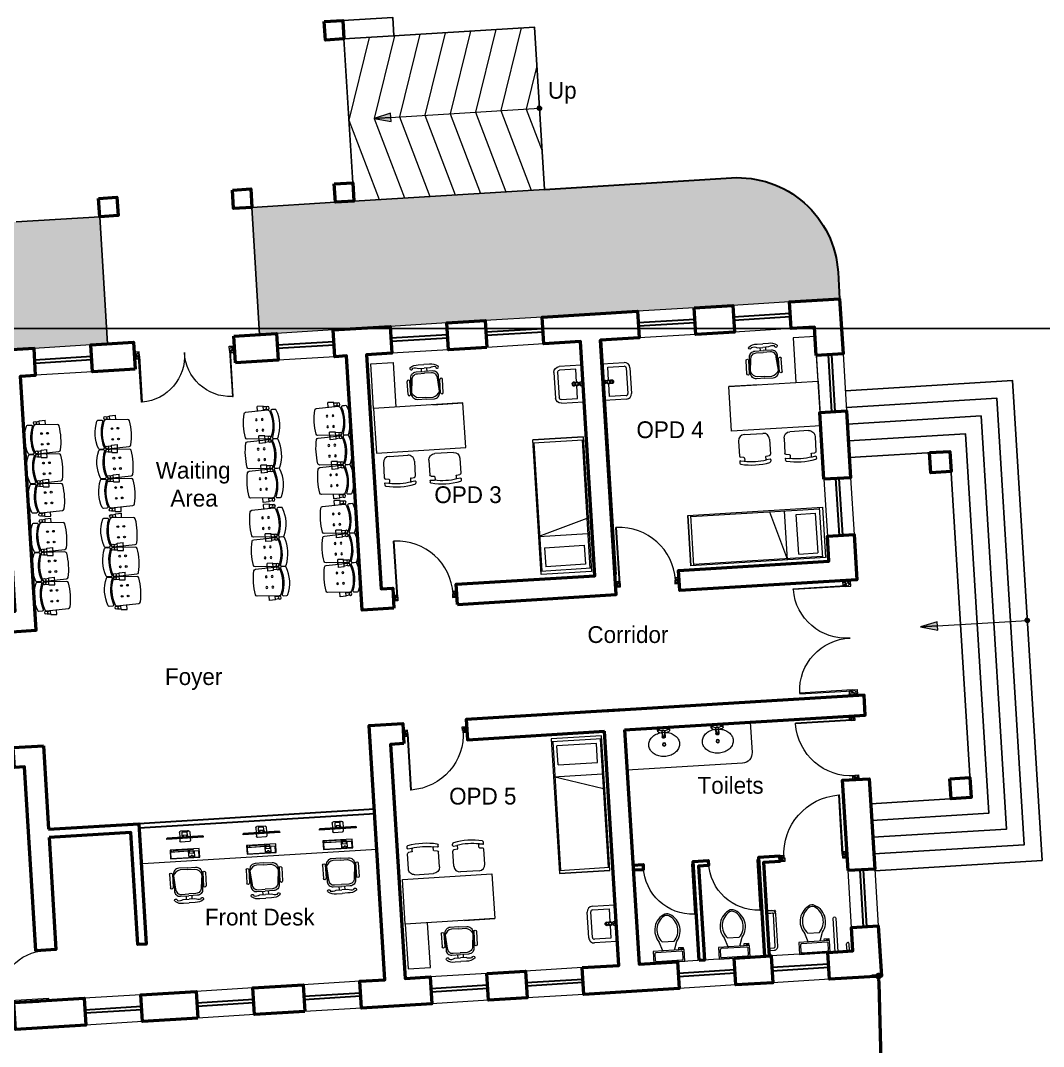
# Model space of a CAD drawing. Header units: millimetres. Extents: x 2342254 to 2635493, y 3886634 to 4043501.
# Drawn here: x 2424982 to 2440224, y 3947840 to 3963119 of the extents above; entities that cross this region are included whole.
import ezdxf

# ---------------------------------------------------------------- set-up
doc = ezdxf.new("R2010")
doc.units = ezdxf.units.MM
doc.header["$MEASUREMENT"] = 0
doc.header["$PDMODE"] = 32
doc.header["$PDSIZE"] = 0.25
doc.linetypes.add('DASHED', pattern=[0.75, 0.5, -0.25])
for name, color, linetype, lineweight in [('0newfurnture', 30, 'Continuous', 50), ('Column-0.5', 14, 'Continuous', 50), ('Dimension-137.5', 86, 'Continuous', 13), ('door', 41, 'Continuous', 5), ('Door Opening-0.09', 253, 'Continuous', 9), ('Furniture Hospital-0.09', 44, 'Continuous', 9), ('greenery', 82, 'Continuous', 5), ('hatch-1', 53, 'Continuous', 15), ('hidden lines', 205, 'DASHED', 5), ('landscape', 155, 'Continuous', 20), ('stairs', 6, 'Continuous', 25), ('trees', 104, 'Continuous', 9), ('WALL 0.2', 7, 'Continuous', 20), ('wall 0.4', 7, 'Continuous', 40), ('Wall-0.5', 7, 'Continuous', 50), ('WINDOW', 152, 'Continuous', 30)]:
    doc.layers.add(name, color=color, linetype=linetype, lineweight=lineweight)
for name, color, linetype in [('EP', 20, 'Continuous'), ('Text-0.2', 7, 'Continuous'), ('WALL', 12, 'Continuous')]:
    doc.layers.add(name, color=color, linetype=linetype)
doc.styles.add('arial.', font='arial.ttf')
doc.styles.get("Standard").update_dxf_attribs({"font": 'arial.ttf'})
doc.dimstyles.get("Standard").update_dxf_attribs({"dimtxt": 500, "dimasz": 100, "dimexe": 100, "dimexo": 200, "dimgap": 0.09, "dimtad": 0, "dimtoh": 1, "dimdec": 0, "dimzin": 0, "dimdsep": 46, "dimtxsty": 'Standard', "dimblk": 'DOT', "dimcen": 0, "dimclrd": 256, "dimclre": 256, "dimclrt": 256, "dimadec": 0, "dimazin": 0, "dimtfac": 1, "dimtdec": 0, "dimtofl": 0, "dimtmove": 0, "dimatfit": 3, "dimfxl": 1, "dimtolj": 1, "dimtzin": 0, "dimlwd": -1, "dimlwe": -1, "dimarcsym": 1})
pattern_1 = [(90, (342674.07, 10217.67), (-141.421356, 141.421356), [37.5, -245.342713]), (45, (342674.07, 10217.67), (-141.421356, 141.421356), [37.5, -162.5]), (135, (342674.07, 10217.67), (-141.421356, -141.421356), [37.5, -162.5])]

# ---------------------------------------------------------------- blocks, each defined once
blk = doc.blocks.new('d1')
at = {"layer": 'door'}
for p, q in [((2442.75, 10745.72), (2408.32, 10745.72)), ((2442.75, 10746.15), (2408.33, 10746.15)), ((2408.33, 10746.15), (2408.33, 10745.72))]:
    blk.add_line(p, q, dxfattribs=at)
at = {"layer": 'door', "ltscale": 80}
for points in [[(2445, 10779.7), (2445, 10781.99), (2444.56, 10781.99), (2444.56, 10782.43), (2441.8, 10782.43), (2441.8, 10781.99), (2441.36, 10781.99), (2441.36, 10780.14), (2442.75, 10780.14), (2442.75, 10779.7)], [(2445, 10746.15), (2445, 10743.87), (2444.56, 10743.87), (2444.56, 10743.43), (2441.8, 10743.43), (2441.8, 10743.87), (2441.36, 10743.87), (2441.36, 10745.72), (2442.75, 10745.72), (2442.75, 10746.15)]]:
    blk.add_lwpolyline(points, close=True, dxfattribs=at)
at = {"layer": 'Door Opening-0.09', "ltscale": 80}
blk.add_arc((2442.75, 10745.72), 34.42, 90, 179.27403, dxfattribs=at)
at = {"layer": 'hidden lines'}
for centre, radius, start, end in [((2441.64, 10791.37), 9.82, 268.39858, 287.31577), ((2441.38, 10784.76), 4.22, 269.78991, 318.96751), ((2444.33, 10781.34), 2.81, 166.46517, 205.18019), ((2445.01, 10781.68), 2.48, 162.46714, 233.24176), ((2441.57, 10782.05), 3, 308.46813, 358.9527), ((2445.46, 10782.07), 1.81, 168.64751, 255.23191), ((2441.38, 10741.1), 4.22, 41.03249, 90.21009), ((2444.33, 10744.52), 2.81, 154.81981, 193.53483), ((2445.01, 10744.18), 2.48, 126.75824, 197.53286), ((2441.57, 10743.81), 3, 1.0473, 51.53187), ((2445.46, 10743.79), 1.81, 104.76809, 191.35249), ((2441.64, 10734.49), 9.82, 72.68423, 91.60142)]:
    blk.add_arc(centre, radius, start, end, dxfattribs=at)
blk = doc.blocks.new("4'D")
at = {"layer": 'door', "ltscale": 80}
for points in [[(2565.72, 150.96), (2563.62, 150.96), (2563.62, 150.56), (2563.22, 150.56), (2563.22, 148.02), (2563.62, 148.02), (2563.62, 147.63), (2565.32, 147.63), (2565.32, 148.89), (2565.72, 148.89)], [(2608.73, 150.96), (2610.82, 150.96), (2610.82, 150.56), (2611.22, 150.56), (2611.22, 148.02), (2610.82, 148.02), (2610.82, 147.63), (2609.13, 147.63), (2609.13, 148.89), (2608.73, 148.89)]]:
    blk.add_lwpolyline(points, close=True, dxfattribs=at)
at = {"layer": 'door'}
for points in [[(2565.72, 148.89), (2565.72, 126.99), (2565.32, 126.99), (2565.32, 148.89)], [(2608.73, 148.89), (2608.73, 126.99), (2609.13, 126.99), (2609.13, 148.89)]]:
    blk.add_lwpolyline(points, dxfattribs=at)
at = {"layer": 'Door Opening-0.09', "ltscale": 80}
for centre, start, end in [((2565.32, 148.89), 271.0457, 1.0457), ((2609.13, 148.89), 178.9543, 268.9543)]:
    blk.add_arc(centre, 21.9, start, end, dxfattribs=at)
at = {"layer": 'hidden lines'}
for centre, radius, start, end in [((2563.55, 151.38), 1.65, 258.6475, 345.2319), ((2563.91, 150.96), 2.27, 252.4671, 323.2418), ((2555.03, 147.88), 9, 358.3986, 17.3158), ((2561.09, 147.64), 3.87, 359.7899, 48.9675), ((2563.57, 147.81), 2.75, 38.4681, 88.9527), ((2610.87, 147.81), 2.75, 91.0473, 141.5319), ((2610.54, 150.96), 2.27, 216.7582, 287.5329), ((2610.9, 151.38), 1.65, 194.7681, 281.3525), ((2613.36, 147.64), 3.87, 131.0325, 180.2101), ((2619.42, 147.88), 9, 162.6842, 181.6014), ((2564.22, 150.34), 2.57, 256.4652, 295.1802), ((2610.22, 150.34), 2.57, 244.8198, 283.5348)]:
    blk.add_arc(centre, radius, start, end, dxfattribs=at)
blk = doc.blocks.new('BANCAS')
at = {"layer": 'Furniture Hospital-0.09'}
for p, q in [((-0.236, -0.247), (-0.314, -0.247)), ((-0.309, -0.347), (-0.314, -0.247)), ((0.314, -0.25), (0.236, -0.25)), ((0.309, -0.35), (0.314, -0.25)), ((-0.241, -0.347), (-0.309, -0.347)), ((-0.294, -0.405), (-0.3, -0.347)), ((-0.256, -0.405), (-0.25, -0.347)), ((0.309, -0.35), (0.241, -0.35)), ((0.256, -0.409), (0.25, -0.35)), ((0.294, -0.409), (0.3, -0.35))]:
    blk.add_line(p, q, dxfattribs=at)
blk.add_lwpolyline([(0.227, -0.048, 0.346546), (0.203, -0.019, 0.095695), (-0.203, -0.019, 0.346546), (-0.227, -0.048), (-0.244, -0.417, 0.318973), (-0.225, -0.447, 0.193005), (0.225, -0.447, 0.318973), (0.244, -0.417)], format="xyb", close=True, dxfattribs=at)
blk.add_lwpolyline([(-0.245, -0.522), (-0.245, -0.489, -0.522832), (-0.218, -0.471, 0.18), (0.218, -0.471, -0.522832), (0.245, -0.489), (0.245, -0.547, -0.306573), (0.232, -0.565, -0.192782), (-0.232, -0.565, -0.306573), (-0.245, -0.547), (-0.245, -0.504)], format="xyb", dxfattribs=at)
for centre, radius in [((-0.09, -0.22), 0.015), ((-0.09, -0.32), 0.015), ((0.09, -0.22), 0.015), ((0.09, -0.32), 0.015), ((-0.275, -0.422), 0.025), ((0.275, -0.425), 0.025)]:
    blk.add_circle(centre, radius, dxfattribs=at)
blk = doc.blocks.new('A$C72AE6952')
at = {"ltscale": 20, "xscale": 800, "yscale": 800, "zscale": 800, "row_count": 1, "column_count": 3, "row_spacing": 0, "column_spacing": 440.0000000000001}
blk.add_blockref('BANCAS', (-440, 0), dxfattribs=at)
blk = doc.blocks.new('desk')
at = {"layer": 'Furniture Hospital-0.09', "lineweight": 0}
for p, q in [((82779.05, -33204.54), (82778.82, -33204.74)), ((82778.82, -33226.13), (82778.82, -33204.74)), ((82775.92, -33212.3), (82778.82, -33212.3)), ((82779.63, -33212.3), (82781.02, -33212.3)), ((82778.08, -33213.81), (82775.81, -33213.97)), ((82775.81, -33214.25), (82775.92, -33214.25)), ((82775.81, -33214.27), (82775.9, -33214.27)), ((82775.81, -33216.59), (82775.9, -33216.59)), ((82775.81, -33216.61), (82775.92, -33216.61)), ((82778.08, -33217.05), (82775.81, -33216.89)), ((82775.92, -33218.56), (82778.82, -33218.56)), ((82777.66, -33214.44), (82778.55, -33214.44)), ((82777.66, -33214.46), (82777.66, -33214.44)), ((82777.66, -33214.46), (82778.82, -33214.46)), ((82777.66, -33216.4), (82778.82, -33216.4)), ((82777.66, -33216.43), (82777.66, -33216.4)), ((82777.66, -33216.43), (82778.55, -33216.43)), ((82777.78, -33216.4), (82777.78, -33214.46)), ((82779.63, -33218.56), (82781.02, -33218.56)), ((82778.82, -33226.13), (82779.05, -33226.32))]:
    blk.add_line(p, q, dxfattribs=at)
at = {"layer": 'Furniture Hospital-0.09', "lineweight": 0, "ltscale": 100}
for p, q in [((82786.19, -33223.54), (82786.19, -33206.09)), ((82786.19, -33206.09), (82791.32, -33206.09)), ((82786.57, -33206.96), (82786.57, -33206.39)), ((82786.57, -33206.39), (82787.14, -33206.39)), ((82787.14, -33206.39), (82787.14, -33206.96)), ((82787.44, -33217.12), (82787.44, -33206.33)), ((82787.44, -33206.33), (82791.11, -33206.33)), ((82791.11, -33206.33), (82791.11, -33217.12)), ((82791.32, -33206.09), (82791.32, -33223.54)), ((82786.51, -33207.8), (82787.14, -33207.8)), ((82786.51, -33217.09), (82786.51, -33207.8)), ((82787.14, -33206.96), (82786.57, -33206.96)), ((82787.14, -33207.8), (82787.14, -33217.09)), ((82787.14, -33217.09), (82786.51, -33217.09)), ((82786.54, -33219.95), (82786.54, -33217.6)), ((82786.54, -33217.6), (82787.14, -33217.6)), ((82787.14, -33217.6), (82787.14, -33219.95)), ((82791.11, -33217.12), (82787.44, -33217.12)), ((82787.5, -33220.04), (82787.5, -33217.45)), ((82787.5, -33217.45), (82788.59, -33217.45)), ((82788.59, -33217.45), (82788.59, -33220.04)), ((82790.03, -33219.2), (82790.03, -33218.45)), ((82790.03, -33218.45), (82790.54, -33218.45)), ((82790.54, -33217.57), (82790.99, -33217.57)), ((82790.54, -33218.45), (82790.54, -33217.57)), ((82790.99, -33217.57), (82790.99, -33220.07)), ((82791.32, -33223.54), (82786.19, -33223.54)), ((82787.14, -33219.95), (82786.54, -33219.95)), ((82788.59, -33220.04), (82787.5, -33220.04)), ((82787.5, -33223.2), (82787.5, -33220.34)), ((82787.5, -33220.34), (82791.08, -33220.34)), ((82791.08, -33223.2), (82787.5, -33223.2)), ((82790.54, -33219.2), (82790.03, -33219.2)), ((82790.54, -33220.07), (82790.54, -33219.2)), ((82790.99, -33220.07), (82790.54, -33220.07)), ((82791.08, -33220.34), (82791.08, -33223.2))]:
    blk.add_line(p, q, dxfattribs=at)
at = {"layer": 'Furniture Hospital-0.09', "ltscale": 6}
for p, q in [((82800.5, -33204.96), (82808.49, -33204.96)), ((82800.5, -33206.58), (82808.49, -33206.58)), ((82813.91, -33213.95), (82815.89, -33213.95)), ((82813.91, -33217.32), (82815.89, -33217.32)), ((82800.5, -33224.69), (82808.49, -33224.69)), ((82800.5, -33226.31), (82808.49, -33226.31))]:
    blk.add_line(p, q, dxfattribs=at)
at = {"layer": 'Furniture Hospital-0.09', "lineweight": 0}
for points in [[(82779.63, -33226.32), (82779.63, -33204.54), (82779.05, -33204.54), (82779.05, -33226.32), (82779.63, -33226.32)], [(82775.23, -33217.86), (82775.23, -33213)], [(82775.81, -33216.89), (82775.81, -33213.97)], [(82775.9, -33216.59), (82775.9, -33214.27)], [(82775.92, -33216.61), (82775.92, -33214.25)], [(82781.72, -33217.86), (82781.72, -33213)]]:
    blk.add_lwpolyline(points, dxfattribs=at)
at = {"layer": 'Furniture Hospital-0.09', "ltscale": 6}
for points in [[(82797.14, -33215.63), (82797.14, -33210.58, -0.414214), (82800.51, -33207.21), (82810.61, -33207.21, -0.418376), (82813.91, -33210.58), (82813.91, -33215.63)], [(82798.2, -33215.63), (82798.2, -33211.34, -0.28028), (82801.57, -33207.21), (82809.51, -33207.97, -0.418376), (82812.81, -33211.34), (82812.81, -33215.63)], [(82816.29, -33208.59, -0.214578), (82815.89, -33212.17), (82815.89, -33215.63)], [(82816.6, -33207.07, -0.207066), (82818.07, -33212.19), (82818.07, -33215.63)], [(82797.14, -33215.63), (82797.14, -33220.69, 0.414214), (82800.51, -33224.06), (82810.61, -33224.06, 0.418376), (82813.91, -33220.69), (82813.91, -33215.63)], [(82798.2, -33215.63), (82798.2, -33219.93, 0.28028), (82801.57, -33224.06), (82809.51, -33223.3, 0.418376), (82812.81, -33219.93), (82812.81, -33215.63)], [(82816.29, -33222.68, 0.214578), (82815.89, -33219.1), (82815.89, -33215.63)], [(82816.6, -33224.2, 0.207066), (82818.07, -33219.08), (82818.07, -33215.63)]]:
    blk.add_lwpolyline(points, format="xyb", dxfattribs=at)
at = {"layer": 'Furniture Hospital-0.09', "lineweight": 0}
for points in [[(82778.08, -33213.81, -0.263666), (82778.48, -33213.95), (82778.55, -33214.07), (82778.55, -33214.44)], [(82778.08, -33217.05, 0.263666), (82778.48, -33216.91), (82778.55, -33216.79), (82778.55, -33216.43)]]:
    blk.add_lwpolyline(points, format="xyb", dxfattribs=at)
for centre, radius in [((82775.38, -33213.84), 0.0699), ((82775.38, -33214.41), 0.0699), ((82775.38, -33214.99), 0.0699), ((82775.38, -33215.57), 0.0699), ((82775.38, -33216.15), 0.0699), ((82775.38, -33216.73), 0.0699), ((82775.38, -33217.31), 0.0699), ((82775.38, -33217.89), 0.0699), ((82779.34, -33213.98), 0.0463), ((82779.34, -33216.88), 0.0463)]:
    blk.add_circle(centre, radius, dxfattribs=at)
at = {"layer": 'Furniture Hospital-0.09', "ltscale": 6}
for centre, radius, start, end in [((82800.65, -33205.77), 0.824, 100.57806, 259.64196), ((82808.49, -33205.77), 0.812, 270, 90), ((82816.19, -33207.78), 0.823, 59.8228, 277.53485), ((82800.65, -33225.5), 0.824, 100.35804, 259.42194), ((82808.49, -33225.5), 0.812, 270, 90), ((82816.19, -33223.49), 0.823, 82.46515, 300.1772)]:
    blk.add_arc(centre, radius, start, end, dxfattribs=at)
at = {"layer": 'Furniture Hospital-0.09', "lineweight": 0}
for centre, start, end in [((82775.92, -33213), 90, 180), ((82781.02, -33213), 0, 90), ((82775.92, -33217.86), 180, 270), ((82781.02, -33217.86), 270, 0)]:
    blk.add_arc(centre, 0.695, start, end, dxfattribs=at)
blk = doc.blocks.new('SHOWERPLAN')
for p, q in [((20, 60), (25, 60)), ((30, 83), (35, 83)), ((30, 67), (35, 67)), ((35, 90), (53, 90)), ((80, 22), (135, 22)), ((20, -60), (25, -60)), ((30, -67), (35, -67)), ((30, -83), (35, -83)), ((35, -90), (53, -90)), ((80, -22), (135, -22))]:
    blk.add_line(p, q)
for points in [[(0, 105, -0.222859), (20, 90), (20, 60, -0.222859), (0, 45)], [(139, -4), (139, 3, 0.373826), (136, 7), (73, 15, 1.867218), (73, -16), (136, -7, 0.373826)], [(0, -105, 0.222859), (20, -90), (20, -60, 0.222859), (0, -45)]]:
    blk.add_lwpolyline(points, format="xyb", close=True)
for points in [[(20, 90), (25, 90), (25, 60), (20, 60)], [(25, 85), (30, 85), (30, 65), (25, 65)], [(30, 90), (35, 90), (35, 60), (30, 60)], [(20, -90), (25, -90), (25, -60), (20, -60)], [(25, -85), (30, -85), (30, -65), (25, -65)], [(30, -90), (35, -90), (35, -60), (30, -60)]]:
    blk.add_lwpolyline(points, close=True)
blk.add_lwpolyline([(51, 18, 0.461601), (47, -15)], format="xyb")
for centre, radius, start, end in [((-15, 21), 63.3, 355.2879, 37.6983), ((45, 0), 10.4, 100.0344, 259.4939), ((60, 2), 18.8, 46.4506, 153.7796), ((-43, 13), 124, 4.2141, 38.3676), ((136, 0), 22.4, 265.9494, 94.0506), ((133, 0), 22.5, 0.4708, 87.1339), ((133, 0), 22.5, 272.8655, 359.6459), ((-15, -21), 63.3, 322.3017, 4.7121), ((60, -2), 18.8, 206.2204, 313.5494), ((-43, -13), 124, 321.6324, 355.7859)]:
    blk.add_arc(centre, radius, start, end)
blk = doc.blocks.new('basi')
at = {"layer": 'Furniture Hospital-0.09'}
for radius in [25, 20]:
    blk.add_circle((0, 0), radius, dxfattribs=at)
blk.add_open_spline([(0, 230), (7, 230), (13, 230), (30, 227), (41, 224), (61, 217), (71, 212), (90, 200), (99, 192), (116, 176), (124, 167), (139, 146), (146, 136), (157, 112), (162, 100), (171, 74), (174, 61), (178, 34), (180, 20), (180, -7), (180, -21), (176, -49), (174, -62), (167, -88), (162, -101), (151, -125), (145, -136), (131, -158), (124, -167), (107, -185), (99, -193), (80, -206), (70, -212), (50, -221), (40, -225), (19, -229), (8, -230), (-13, -230), (-23, -228), (-44, -223), (-54, -220), (-74, -210), (-84, -204), (-102, -190), (-111, -182), (-127, -163), (-134, -153), (-148, -132), (-154, -120), (-164, -96), (-168, -83), (-175, -57), (-177, -43), (-180, -16), (-180, -2), (-179, 26), (-178, 40), (-173, 67), (-169, 80), (-160, 105), (-155, 117), (-143, 140), (-136, 151), (-121, 171), (-113, 179), (-96, 195), (-86, 202), (-67, 214), (-57, 219), (-36, 226), (-26, 228), (-10, 230), (-5, 230), (0, 230)], degree=3, knots=[0, 0, 0, 0, 0.111441, 0.111441, 0.290409, 0.290409, 0.469378, 0.469378, 0.648346, 0.648346, 0.827315, 0.827315, 1.006283, 1.006283, 1.185252, 1.185252, 1.36422, 1.36422, 1.543189, 1.543189, 1.722157, 1.722157, 1.901126, 1.901126, 2.080094, 2.080094, 2.259063, 2.259063, 2.438031, 2.438031, 2.617, 2.617, 2.795968, 2.795968, 2.974937, 2.974937, 3.153905, 3.153905, 3.332874, 3.332874, 3.511842, 3.511842, 3.690811, 3.690811, 3.869779, 3.869779, 4.048748, 4.048748, 4.227716, 4.227716, 4.406684, 4.406684, 4.585653, 4.585653, 4.764621, 4.764621, 4.94359, 4.94359, 5.122558, 5.122558, 5.301527, 5.301527, 5.480495, 5.480495, 5.659464, 5.659464, 5.838432, 5.838432, 6.017401, 6.017401, 6.196369, 6.196369, 6.283185, 6.283185, 6.283185, 6.283185], dxfattribs=at)
at = {"layer": 'Furniture Hospital-0.09', "xscale": 0.9999980001467896, "yscale": 0.9999980001467896, "zscale": 25.4, "rotation": 0.008803277706400013}
blk.add_blockref('SHOWERPLAN', (-250, 0), dxfattribs=at)
blk = doc.blocks.new('26 door')
at = {"layer": 'door'}
blk.add_line((42654.7, -717.83), (42654.7, -716.68), dxfattribs=at)
at = {"layer": 'door', "ltscale": 5}
blk.add_lwpolyline([(42654.7, -716.68), (42684.73, -716.68), (42684.73, -717.83), (42654.7, -717.83)], dxfattribs=at)
at = {"layer": 'Door Opening-0.09'}
blk.add_arc((42654.79, -717.79), 29.96, 2.13581, 90.17937, dxfattribs=at)
blk = doc.blocks.new('Toilet - top')
at = {"layer": 'Furniture Hospital-0.09'}
for p, q in [((9.5, -6), (9.5, -2)), ((-10, -8.5), (-8, -8.5)), ((-10, -9.5), (-10, -8.5)), ((-7, -9.5), (-10, -9.5)), ((-8, -8.5), (-8, -8)), ((-7, -8), (-7, -9.5)), ((-4, -8), (-6, -14)), ((4, -8), (6, -14)), ((4, -14), (-4, -14))]:
    blk.add_line(p, q, dxfattribs=at)
blk.add_lwpolyline([(10.5, -8), (10.5, 0), (-10.5, 0), (-10.5, -8)], close=True, dxfattribs=at)
for points in [[(-9.5, -2), (-9.5, -6)], [(8.5, -1), (-8.5, -1)], [(-8.5, -7), (8.5, -7)]]:
    blk.add_lwpolyline(points, dxfattribs=at)
for centre, radius, start, end in [((-8.62, -1.88), 0.884, 81.8699, 188.1301), ((-8.62, -6.12), 0.884, 171.8699, 278.1301), ((8.62, -1.88), 0.884, 351.8699, 98.1301), ((8.62, -6.12), 0.884, 261.8699, 8.1301), ((3.52, -21.58), 12.17, 141.46911, 247.97143), ((4.2, -21.82), 11.33, 136.36773, 238.94682), ((-3.52, -21.58), 12.17, 292.02843, 38.53071), ((-4.2, -21.82), 11.33, 301.05301, 43.63209), ((0, -27.88), 4, 245.73182, 294.26817), ((0, -29), 4, 254.86053, 285.13947)]:
    blk.add_arc(centre, radius, start, end, dxfattribs=at)
blk = doc.blocks.new('RAIL')
at = {"layer": 'Furniture Hospital-0.09'}
for p, q in [((588753236, -43868920), (588753236, -43868960)), ((588753236, -43869520), (588753236, -43869560))]:
    blk.add_line(p, q, dxfattribs=at)
for points in [[(588753236, -43869560), (588753316, -43869560, 0.414214), (588753376, -43869500), (588753376, -43868980, 0.414214), (588753316, -43868920), (588753236, -43868920)], [(588753236, -43869520), (588753316, -43869520, 0.414214), (588753336, -43869500), (588753336, -43868980, 0.414214), (588753316, -43868960), (588753236, -43868960)]]:
    blk.add_lwpolyline(points, format="xyb", dxfattribs=at)
blk = doc.blocks.new('A$C46E87511')
at = {"layer": 'Furniture Hospital-0.09'}
for p, q in [((0, 29), (86, 113)), ((28, 0), (114, 84))]:
    blk.add_line(p, q, dxfattribs=at)
blk.add_arc((100, 98), 20, 314.1793, 134.1799, dxfattribs=at)
blk = doc.blocks.new('small bed')
at = {"layer": 'Furniture Hospital-0.09'}
for p, q in [((4385.24, -21.21), (4385.24, -48.21)), ((4457.58, -21.21), (4385.24, -21.21)), ((4386.91, -21.21), (4386.91, -48.21)), ((4455.92, -21.88), (4386.91, -21.88)), ((4413.73, -21.88), (4405.57, -48.21)), ((4405.57, -48.21), (4405.57, -21.88)), ((4455.92, -48.21), (4455.92, -21.21)), ((4457.58, -48.21), (4457.58, -21.21)), ((4457.58, -21.21), (4457.58, -48.21)), ((4389.24, -24.16), (4389.24, -45.46)), ((4399.43, -24.16), (4389.24, -24.16)), ((4399.38, -45.46), (4399.43, -24.16)), ((4385.24, -48.21), (4457.58, -48.21)), ((4386.91, -47.54), (4455.92, -47.54)), ((4399.38, -45.46), (4389.24, -45.46))]:
    blk.add_line(p, q, dxfattribs=at)
blk = doc.blocks.new('TAP')
at = {"layer": 'Furniture Hospital-0.09', "linetype": 'Continuous'}
for p, q in [((0, 38), (0, -38)), ((5, 38), (0, 38)), ((5, 38), (5, -38)), ((30, 25), (5, 25)), ((30, 0), (5, 0)), ((30, 25), (30, -25)), ((56, 16), (30, 16)), ((51, 7), (48, 8)), ((59, 19), (57, 22)), ((73, 24), (73, 27)), ((88, 20), (89, 22)), ((97, 15), (125, 12)), ((97, 8), (100, 9)), ((5, -38), (0, -38)), ((30, -25), (5, -25)), ((56, -16), (30, -16)), ((51, -8), (48, -9)), ((60, -20), (58, -22)), ((74, -24), (74, -27)), ((88, -19), (90, -22)), ((97, -7), (100, -8)), ((97, -15), (125, -12))]:
    blk.add_line(p, q, dxfattribs=at)
for radius in [21.2, 19.7]:
    blk.add_circle((74, 0), radius, dxfattribs=at)
for centre, radius, start, end in [((74, 0), 27.2, 163.0512, 199.0512), ((74, 0), 24.2, 127.0512, 163.0512), ((74, 0), 27.2, 91.0512, 127.0512), ((74, 0), 24.2, 55.0512, 91.0512), ((74, 0), 27.2, 19.0512, 55.0512), ((74, 0), 24.2, 343.0512, 19.0512), ((95, 0), 32.6, 337.45, 22.55), ((74, 0), 24.2, 199.0512, 235.0512), ((74, 0), 27.2, 235.0512, 271.0512), ((74, 0), 24.2, 271.0512, 307.0512), ((74, 0), 27.2, 307.0512, 343.0512)]:
    blk.add_arc(centre, radius, start, end, dxfattribs=at)
blk = doc.blocks.new('A$C2C054FB4')
at = {"layer": 'Furniture Hospital-0.09'}
for p, q in [((-375, -169), (-375, 181)), ((-325, -169), (-325, 181)), ((-300, 256), (0, 256)), ((-300, 206), (-75, 206)), ((-75, 206), (-75, 30)), ((0, 256), (0, -244)), ((-75, -18), (-75, -194)), ((-75, -194), (-300, -194)), ((0, -244), (-300, -244))]:
    blk.add_line(p, q, dxfattribs=at)
at = {"layer": 'Furniture Hospital-0.09', "ltscale": 30}
blk.add_circle((-115, 6), 26, dxfattribs=at)
at = {"layer": 'Furniture Hospital-0.09'}
for centre, radius, start, end in [((-300, 181), 75, 90, 180), ((-300, 181), 25, 90, 180), ((-300, -169), 75, 180, 270), ((-300, -169), 25, 180, 270)]:
    blk.add_arc(centre, radius, start, end, dxfattribs=at)
at = {"layer": 'Furniture Hospital-0.09', "rotation": 180}
blk.add_blockref('TAP', (0, 6), dxfattribs=at)
blk = doc.blocks.new('BCHAIR')
at = {"layer": 'Furniture Hospital-0.09'}
for p, q in [((-0.15, 0), (0.15, 0)), ((-0.25, -0.1), (-0.25, -0.342)), ((0.25, -0.1), (0.25, -0.342)), ((-0.25, -0.431), (-0.25, -0.454)), ((-0.239, -0.421), (-0.181, -0.429)), ((-0.179, -0.369), (-0.232, -0.362)), ((-0.17, -0.379), (-0.17, -0.419)), ((0.17, -0.379), (0.17, -0.419)), ((0.179, -0.369), (0.232, -0.362)), ((0.239, -0.421), (0.181, -0.429)), ((0.25, -0.431), (0.25, -0.454))]:
    blk.add_line(p, q, dxfattribs=at)
for centre, radius, start, end in [((-0.15, -0.1), 0.1, 90, 180), ((0.15, -0.1), 0.1, 360, 90), ((-0.23, -0.342), 0.02, 180, 262.875), ((-0.24, -0.431), 0.01, 82.875, 180), ((-0.23, -0.454), 0.02, 180, 257.4986), ((0, 0.583), 1.083, 257.4986, 282.5014), ((-0.18, -0.419), 0.01, 262.875, 0), ((0, 0.594), 1.039, 259.9886, 280.0345), ((-0.18, -0.379), 0.01, 0, 82.875), ((0.18, -0.379), 0.01, 97.125, 180), ((0.18, -0.419), 0.01, 180, 277.125), ((0.23, -0.342), 0.02, 277.125, 360), ((0.23, -0.454), 0.02, 282.5014, 0), ((0.24, -0.431), 0.01, 0, 97.125)]:
    blk.add_arc(centre, radius, start, end, dxfattribs=at)
blk = doc.blocks.new('desk 1')
at = {"layer": 'Furniture Hospital-0.09'}
for p, q in [((4505.24, 47.79), (4457.21, 47.79)), ((4457.21, 47.79), (4457.21, 23.79)), ((4505.24, 23.79), (4505.24, 47.79)), ((4457.21, 23.79), (4505.24, 23.79)), ((4473.47, 23.79), (4457.21, 23.79)), ((4493.25, -0.21), (4493.25, 23.79)), ((4505.24, 23.79), (4505.24, -0.21)), ((4467.4, 17.57), (4467.39, 10.49)), ((4468.84, 17.57), (4468.82, 10.49)), ((4484.89, 17.53), (4484.87, 10.45)), ((4486.33, 17.53), (4486.31, 10.45)), ((4475.34, 5.67), (4475.34, 3.92)), ((4478.33, 5.66), (4478.33, 3.91)), ((4505.24, -0.21), (4493.25, -0.21))]:
    blk.add_line(p, q, dxfattribs=at)
for points in [[(4476.87, 20.54), (4472.39, 20.55, 0.414214), (4469.4, 17.57), (4469.38, 8.61, 0.418376), (4472.36, 5.68), (4476.84, 5.67)], [(4476.87, 19.6), (4473.06, 19.61, 0.28028), (4469.4, 16.63), (4470.05, 9.58, 0.418376), (4473.03, 6.65), (4476.84, 6.64)], [(4476.87, 20.54), (4481.35, 20.53, -0.414214), (4484.33, 17.53), (4484.31, 8.58, -0.418376), (4481.32, 5.66), (4476.84, 5.67)], [(4476.87, 19.6), (4480.68, 19.59, -0.28028), (4484.33, 16.59), (4483.64, 9.55, -0.418376), (4480.65, 6.63), (4476.84, 6.64)], [(4469.24, 3.3, 0.207066), (4473.77, 1.99), (4476.83, 1.98)], [(4470.59, 3.57, 0.214578), (4473.77, 3.92), (4476.83, 3.92)], [(4483.07, 3.54, -0.214578), (4479.9, 3.91), (4476.83, 3.92)], [(4484.43, 3.27, -0.207066), (4479.88, 1.98), (4476.83, 1.98)]]:
    blk.add_lwpolyline(points, format="xyb", dxfattribs=at)
for centre, radius, start, end in [((4468.12, 17.57), 0.719, 359.8702, 179.8702), ((4485.61, 17.4), 0.73, 10.4483, 169.5122), ((4468.1, 10.49), 0.719, 179.8702, 359.8702), ((4485.59, 10.45), 0.719, 179.8702, 359.8702), ((4469.87, 3.67), 0.73, 352.3354, 210.0474), ((4483.8, 3.64), 0.73, 329.693, 187.4051)]:
    blk.add_arc(centre, radius, start, end, dxfattribs=at)
at = {"layer": 'Furniture Hospital-0.09', "color": 8, "linetype": 'Continuous', "yscale": 33.33473999999999, "zscale": 33.33473999999999, "rotation": 180}
for p, xscale in [((4468.99, 49.93), -33.33473999999999), ((4493.46, 49.93), 33.33473999999999)]:
    blk.add_blockref('BCHAIR', p, dxfattribs=dict(at, xscale=xscale))
blk = doc.blocks.new('_Dot')
at = {"color": 0, "linetype": 'ByBlock', "lineweight": -2}
blk.add_line((-0.5, 0), (-1, 0), dxfattribs=at)
at = {"color": 0, "linetype": 'ByBlock', "lineweight": -3, "const_width": 0.5}
blk.add_lwpolyline([(-0.25, 0, 1), (0.25, 0, 1)], format="xyb", close=True, dxfattribs=at)
blk = doc.blocks.new('DM')
at = {"ltscale": 400}
blk.add_solid([(-1, 0.25), (0, 0), (-1, -0.25)], dxfattribs=at)
at = {"layer": 'trees', "ltscale": 400}
for p, q in [((-1, 0.25), (-1, -0.25)), ((0, 0), (-1, 0.25)), ((-1, -0.25), (0, 0)), ((-1, 0), (0, 0))]:
    blk.add_line(p, q, dxfattribs=at)
blk = doc.blocks.new('*D94')
at = {"layer": '0newfurnture', "ltscale": 5, "transparency": 16777216}
for p, q in [((2437766, 3948888), (2437667, 3948885)), ((2437769, 3948788), (2437862, 3945552)), ((2437996, 3940920), (2437903, 3944155)), ((2437999, 3940820), (2437899, 3940817))]:
    blk.add_line(p, q, dxfattribs=at)
at = {"layer": 'Defpoints', "color": 0, "ltscale": 5, "transparency": 16777216}
for p in [(2437809, 3948889), (2437999, 3940820), (2438041, 3940821)]:
    blk.add_point(p, dxfattribs=at)
at = {"layer": '0newfurnture', "ltscale": 5, "transparency": 16777216, "xscale": 100, "yscale": 100, "zscale": 100}
for p, rotation in [((2437766, 3948888), 91.64775912179338), ((2437999, 3940820), 271.6477591217933)]:
    blk.add_blockref('_Dot', p, dxfattribs=dict(at, rotation=rotation))
at = {"layer": '0newfurnture', "ltscale": 5, "transparency": 16777216, "insert": (2437883, 3944854), "char_height": 500, "attachment_point": 5, "rotation": 271.6478}
blk.add_mtext('\\A1;8071', dxfattribs=at)
blk = doc.blocks.new('oldblk')
at = {"layer": 'Dimension-137.5', "ltscale": 5}
h = blk.add_hatch(dxfattribs=at)
h.set_pattern_fill('ACET-2D-ACET-2D-ACET-2D-ANSI31', color=256)
h.set_pattern_definition([(45, (368283.99364, -33829.06426), (-0.0883883476483, 0.0883883476483), [])])
edge = h.paths.add_edge_path()
edge.add_arc((2491523, 4303040), 31.9, 0, 360)
h = blk.add_hatch(dxfattribs=at)
h.set_pattern_fill('ACET-2D-ACET-2D-ACET-2D-ANSI31', color=256)
h.set_pattern_definition([(45, (375553.71548, -41456.36357), (-0.0883883476483, 0.0883883476483), [])])
edge = h.paths.add_edge_path()
edge.add_arc((2498792, 4295413), 31.9, 0, 360)
at = {"layer": 'greenery', "lineweight": 0}
h = blk.add_hatch(dxfattribs=at)
h.set_pattern_fill('GRASS', color=256, scale=200)
h.set_pattern_definition(pattern_1)
h.paths.add_polyline_path([(2494423, 4310077), (2494423, 4313918, 0.467658), (2493716, 4314508), (2493762, 4313765), (2493814, 4312919), (2493923, 4311150), (2491707, 4311014), (2490860, 4310962), (2490262, 4310925), (2490288, 4310501), (2490340, 4309655), (2490386, 4308907), (2489589, 4308858), (2488742, 4308806), (2488045, 4308763), (2487198, 4308711), (2486775, 4308685), (2486892, 4306792), (2488162, 4306870), (2488436, 4306887), (2489183, 4306933), (2491608, 4307083, 0.396311)])
h.paths.add_polyline_path([(2485851, 4294295), (2486907, 4294295), (2486907, 4294874), (2485851, 4294874)], flags=9)
h.paths.add_polyline_path([(2492158, 4294917), (2493673, 4294917), (2493673, 4295496), (2492158, 4295496)], flags=9)
h.paths.add_polyline_path([(2479507, 4293896), (2481022, 4293896), (2481022, 4294475), (2479507, 4294475)], flags=9)
h.paths.add_polyline_path([(2486446, 4290708), (2488372, 4290708), (2488372, 4291288), (2486446, 4291287)], flags=9)
h.paths.add_polyline_path([(2493815, 4292670), (2495035, 4292670), (2495035, 4293250), (2493815, 4293250)], flags=9)
h.paths.add_polyline_path([(2478176, 4291206), (2479783, 4291206), (2479783, 4291785), (2478176, 4291785)], flags=9)
h.paths.add_polyline_path([(2481818, 4291488), (2482911, 4291488), (2482911, 4292067), (2481818, 4292067)], flags=9)
h.paths.add_polyline_path([(2490098, 4292513), (2491338, 4292513), (2491338, 4293092), (2490098, 4293092)], flags=9)
h.paths.add_polyline_path([(2477806, 4296068), (2479046, 4296068), (2479046, 4296648), (2477806, 4296648)], flags=9)
h.paths.add_polyline_path([(2492890, 4297971), (2494130, 4297971), (2494130, 4298550), (2492890, 4298550)], flags=9)
h.paths.add_polyline_path([(2489878, 4297000), (2491118, 4297000), (2491118, 4297579), (2489878, 4297579)], flags=9)
h.paths.add_polyline_path([(2481253, 4296076), (2482493, 4296076), (2482493, 4296655), (2481253, 4296655)], flags=9)
h.paths.add_polyline_path([(2485949, 4296945), (2486820, 4296945), (2486820, 4297941), (2485949, 4297941)], flags=9)
h = blk.add_hatch(dxfattribs=at)
h.set_pattern_fill('GRASS', color=256, scale=200)
h.set_pattern_definition(pattern_1)
h.paths.add_polyline_path([(2490145, 4299843), (2490717, 4299878), (2491564, 4299930), (2492984, 4300017), (2493831, 4300070), (2494403, 4300105), (2495250, 4300157), (2495997, 4300203), (2495973, 4300599, 0.414214), (2494384, 4302004), (2491597, 4301832), (2491597, 4301832), (2488758, 4301657), (2488484, 4301640), (2487239, 4301564), (2487355, 4299671), (2487604, 4299686), (2488451, 4299738), (2489298, 4299790)])
h.paths.add_polyline_path([(2484972, 4301424), (2483727, 4301347), (2483453, 4301330), (2480614, 4301156), (2477278, 4300950, 0.414214), (2476342, 4299891), (2476397, 4298996), (2477119, 4299040), (2477966, 4299093), (2478563, 4299129), (2479410, 4299182), (2480855, 4299270), (2481702, 4299323), (2482299, 4299359), (2483146, 4299412), (2483993, 4299464), (2484840, 4299516), (2485089, 4299531)])
at = {"layer": 'Column-0.5', "ltscale": 5}
for points in [[(2488318, 4304330), (2488592, 4304347), (2488609, 4304073), (2488335, 4304056)], [(2488467, 4301914), (2488741, 4301931), (2488758, 4301657), (2488484, 4301640)], [(2486948, 4301821), (2487222, 4301838), (2487239, 4301564), (2486965, 4301547)], [(2484955, 4301698), (2485229, 4301715), (2485246, 4301441), (2484972, 4301424)], [(2497338, 4297911), (2497637, 4297929), (2497656, 4297630), (2497357, 4297612)], [(2497638, 4293054), (2497936, 4293072), (2497955, 4292774), (2497656, 4292755)]]:
    blk.add_lwpolyline(points, close=True, dxfattribs=at)
at = {"layer": 'Dimension-137.5', "ltscale": 5}
for centre in [(2491523, 4303040), (2498792, 4295413)]:
    blk.add_circle(centre, 31.9, dxfattribs=at)
at = {"layer": 'Furniture Hospital-0.09'}
blk.add_lwpolyline([(2492830, 4293182), (2492793, 4293781), (2494664, 4293896), (2494692, 4293447, -0.414214), (2494551, 4293288)], format="xyb", close=True, dxfattribs=at)
blk.add_lwpolyline([(2486050, 4292353), (2489069, 4292539), (2489102, 4292002), (2485616, 4291788)], dxfattribs=at)
blk.add_lwpolyline([(2495931, 4290474), (2495902, 4290977, -1), (2495938, 4290979, 0), (2495968, 4290476, -1)], format="xyb", dxfattribs=at)
at = {"layer": 'hatch-1', "color": 4, "lineweight": 0, "ltscale": 5}
for points in [[(2490873, 4304212), (2490570, 4302981), (2491022, 4301797)], [(2491250, 4304236), (2490947, 4303005), (2491399, 4301820)], [(2488986, 4304096), (2488683, 4302865), (2489135, 4301680)], [(2489364, 4304119), (2489061, 4302888), (2489512, 4301704)], [(2489741, 4304143), (2489438, 4302912), (2489890, 4301727)], [(2490118, 4304166), (2489815, 4302935), (2490267, 4301750)], [(2490496, 4304189), (2490193, 4302958), (2490644, 4301773)], [(2491484, 4303674), (2491325, 4303028), (2491562, 4302406)]]:
    blk.add_lwpolyline(points, dxfattribs=at)
at = {"layer": 'landscape', "lineweight": 30, "ltscale": 5}
blk.add_lwpolyline([(2491597, 4301832), (2494384, 4302004, -0.414214), (2495973, 4300599), (2495997, 4300203)], format="xyb", dxfattribs=at)
at = {"layer": 'stairs', "ltscale": 5}
for points in [[(2488592, 4304347), (2489339, 4304393), (2489356, 4304119), (2488609, 4304073)], [(2489356, 4304119), (2491448, 4304248), (2491597, 4301832), (2488758, 4301657)], [(2488741, 4301931), (2488609, 4304073)], [(2488484, 4301640), (2487239, 4301564), (2487355, 4299671)], [(2483727, 4301347), (2484972, 4301424), (2485089, 4299531)], [(2496082, 4298833), (2498572, 4298987), (2499012, 4291839), (2496522, 4291685)], [(2496097, 4298584), (2498339, 4298722), (2498748, 4292072), (2496507, 4291934)], [(2496112, 4298335), (2498105, 4298458), (2498484, 4292306), (2496491, 4292183)], [(2496128, 4298086), (2497871, 4298193), (2498219, 4292540), (2496476, 4292432)], [(2496143, 4297837), (2497637, 4297929), (2497955, 4292774), (2496461, 4292682)]]:
    blk.add_lwpolyline(points, dxfattribs=at)
at = {"layer": 'WALL'}
for points in [[(2494403, 4300105), (2493831, 4300070)], [(2496048, 4299381), (2495997, 4300203), (2495250, 4300157)], [(2492411, 4299982), (2491564, 4299930)], [(2492984, 4300017), (2492112, 4299964)], [(2489298, 4299790), (2488625, 4299749)], [(2490717, 4299878), (2490145, 4299843)], [(2492137, 4299565), (2492351, 4296078)], [(2492370, 4295780), (2492669, 4295798)], [(2496520, 4291710), (2496442, 4292980)], [(2495846, 4290069), (2496619, 4290116), (2496572, 4290863)], [(2490766, 4289756), (2491339, 4289791)]]:
    blk.add_lwpolyline(points, dxfattribs=at)
at = {"layer": 'WALL 0.2', "ltscale": 5}
for p, q in [((2495250, 4300157), (2494403, 4300105)), ((2493831, 4300070), (2492984, 4300017)), ((2490145, 4299843), (2489298, 4299790)), ((2491564, 4299930), (2490717, 4299878)), ((2488451, 4299738), (2487604, 4299686)), ((2493855, 4299671), (2493008, 4299619)), ((2495275, 4299759), (2494428, 4299706)), ((2484840, 4299516), (2483993, 4299464)), ((2491589, 4299532), (2490742, 4299479)), ((2488475, 4299340), (2487629, 4299288)), ((2490169, 4299444), (2489322, 4299392)), ((2495649, 4299357), (2495702, 4298510)), ((2496048, 4299381), (2496100, 4298534)), ((2484864, 4299117), (2484017, 4299065)), ((2495763, 4297514), (2495815, 4296667)), ((2496161, 4297538), (2496214, 4296691)), ((2496174, 4290839), (2496122, 4291686)), ((2496520, 4291710), (2496572, 4290863)), ((2495822, 4290467), (2494975, 4290415)), ((2494427, 4290381), (2493580, 4290329)), ((2490741, 4290154), (2489894, 4290102)), ((2492161, 4290242), (2491314, 4290190)), ((2488848, 4290038), (2488002, 4289986)), ((2495846, 4290069), (2495000, 4290017)), ((2487254, 4289940), (2486408, 4289887)), ((2494452, 4289983), (2493605, 4289931)), ((2485586, 4289837), (2484739, 4289785)), ((2490766, 4289756), (2489919, 4289704)), ((2492185, 4289843), (2491339, 4289791)), ((2488873, 4289639), (2488026, 4289587)), ((2485610, 4289438), (2484763, 4289386)), ((2487279, 4289541), (2486432, 4289489))]:
    blk.add_line(p, q, dxfattribs=at)
at = {"layer": 'Wall-0.5', "ltscale": 5}
blk.add_line((2486995, 4299249), (2486970, 4299647), dxfattribs=at)
for points in [[(2493831, 4300070), (2494403, 4300105), (2494428, 4299706), (2493855, 4299671), (2493831, 4300070)], [(2495649, 4299357), (2495623, 4299780), (2495275, 4299759), (2495250, 4300157), (2495997, 4300203), (2496048, 4299381), (2495649, 4299357)], [(2490303, 4295652), (2490284, 4295951), (2492351, 4296078), (2492137, 4299565), (2491589, 4299532), (2491564, 4299930), (2492984, 4300017), (2493008, 4299619), (2492435, 4299584), (2492650, 4296097)], [(2489356, 4295594), (2488883, 4295565), (2488650, 4299351), (2488475, 4299340), (2488451, 4299738), (2489298, 4299790), (2489322, 4299392), (2488949, 4299369), (2489163, 4295882), (2489338, 4295893), (2489356, 4295594)], [(2490742, 4299479), (2490169, 4299444), (2490145, 4299843), (2490717, 4299878), (2490742, 4299479)], [(2486970, 4299647), (2487604, 4299686), (2487629, 4299288), (2486995, 4299249)], [(2485498, 4299156), (2484864, 4299117), (2484840, 4299516), (2485473, 4299555), (2485498, 4299156)], [(2490303, 4295652), (2492669, 4295798), (2492435, 4299584)], [(2483582, 4295238), (2484026, 4295266), (2483793, 4299051), (2484017, 4299065), (2483993, 4299464), (2483146, 4299412), (2483171, 4299013), (2483494, 4299033), (2483709, 4295546), (2483563, 4295537)], [(2495763, 4297514), (2495702, 4298510), (2496100, 4298534), (2496161, 4297538), (2495763, 4297514)], [(2496214, 4296691), (2496255, 4296019), (2493615, 4295856), (2493597, 4296155), (2495838, 4296293), (2495815, 4296667), (2496214, 4296691), (2496255, 4296019)], [(2496379, 4294002), (2496361, 4294300), (2492476, 4294061)], [(2492793, 4293781), (2496379, 4294002), (2496361, 4294300)], [(2492774, 4294080), (2490433, 4293935), (2490452, 4293636), (2492494, 4293762)], [(2489505, 4293578), (2489306, 4293566), (2489521, 4290079), (2489894, 4290102), (2489919, 4289704), (2488873, 4289639), (2488848, 4290038), (2489222, 4290061), (2488989, 4293846), (2489487, 4293877), (2489505, 4293578)], [(2492793, 4293781), (2493008, 4290294), (2493580, 4290329), (2493605, 4289931), (2492185, 4289843), (2492161, 4290242)], [(2492161, 4290242), (2492709, 4290275), (2492494, 4293762)], [(2484217, 4292177), (2484319, 4290510), (2484020, 4290492), (2483852, 4293230), (2483702, 4293221), (2483684, 4293520), (2484132, 4293547)], [(2484132, 4293547), (2484209, 4292302)], [(2496122, 4291686), (2496039, 4293031), (2496438, 4293055), (2496520, 4291710), (2496122, 4291686)], [(2484209, 4292302), (2485554, 4292385), (2485664, 4290593), (2485540, 4290585), (2485437, 4292252), (2484217, 4292177)], [(2493906, 4290349), (2493815, 4291821), (2494040, 4291835), (2494044, 4291760), (2493895, 4291751), (2493981, 4290354), (2493906, 4290349)], [(2494954, 4290414), (2494868, 4291811), (2495111, 4291826), (2495107, 4291901), (2494788, 4291881), (2494879, 4290409)], [(2492917, 4291766), (2493067, 4291775), (2493071, 4291700), (2492922, 4291691)], [(2495822, 4290467), (2496195, 4290490), (2496174, 4290839), (2496572, 4290863), (2496619, 4290116), (2495846, 4290069), (2495822, 4290467)], [(2494427, 4290381), (2494975, 4290415), (2495000, 4290017), (2494452, 4289983), (2494427, 4290381)], [(2490741, 4290154), (2491314, 4290190), (2491339, 4289791), (2490766, 4289756), (2490741, 4290154)], [(2486432, 4289489), (2485610, 4289438), (2485586, 4289837), (2486408, 4289887), (2486432, 4289489)], [(2488026, 4289587), (2487279, 4289541), (2487254, 4289940), (2488002, 4289986), (2488026, 4289587)], [(2483693, 4289720), (2484739, 4289785), (2484763, 4289386), (2483717, 4289322), (2483693, 4289720), (2484066, 4289743)]]:
    blk.add_lwpolyline(points, dxfattribs=at)
at = {"layer": 'WINDOW', "ltscale": 5}
for p, q in [((2495261, 4299983), (2494414, 4299931)), ((2495264, 4299933), (2494417, 4299881)), ((2493841, 4299895), (2492994, 4299843)), ((2493844, 4299845), (2492998, 4299793)), ((2490155, 4299668), (2489308, 4299616)), ((2491575, 4299756), (2490728, 4299704)), ((2491578, 4299706), (2490731, 4299654)), ((2488462, 4299564), (2487615, 4299512)), ((2488465, 4299514), (2487618, 4299462)), ((2490158, 4299618), (2489312, 4299566)), ((2484850, 4299342), (2484004, 4299289)), ((2495824, 4299367), (2495876, 4298521)), ((2495874, 4299370), (2495926, 4298524)), ((2484853, 4299292), (2484007, 4299240)), ((2495937, 4297524), (2495989, 4296678)), ((2495987, 4297527), (2496039, 4296681)), ((2496296, 4291696), (2496348, 4290850)), ((2496346, 4291699), (2496398, 4290853)), ((2494438, 4290207), (2493591, 4290155)), ((2494441, 4290157), (2493594, 4290105)), ((2495833, 4290293), (2494986, 4290241)), ((2495836, 4290243), (2494989, 4290191)), ((2492172, 4290067), (2491325, 4290015)), ((2492175, 4290018), (2491328, 4289965)), ((2488859, 4289863), (2488012, 4289811)), ((2490752, 4289980), (2489905, 4289928)), ((2490755, 4289930), (2489908, 4289878)), ((2487265, 4289765), (2486418, 4289713)), ((2487268, 4289715), (2486421, 4289663)), ((2488862, 4289814), (2488015, 4289761)), ((2485596, 4289662), (2484750, 4289610)), ((2485600, 4289613), (2484753, 4289561))]:
    blk.add_line(p, q, dxfattribs=at)
blk.add_lwpolyline([(2489065, 4292601), (2485554, 4292385), (2485558, 4292322), (2489069, 4292539)], close=True, dxfattribs=at)
at = {"layer": 'door', "xscale": -24.99272123351995, "yscale": 24.99272123351995, "zscale": 24.99272123351995}
for p, rotation in [((2411284, 5354779), 93.52793510790391), ((2410311, 5354719), 93.52793510790391), ((3547405, 4369935), 3.348783725357043)]:
    blk.add_blockref('26 door', p, dxfattribs=dict(at, rotation=rotation))
at = {"layer": 'Door Opening-0.09'}
for name, p, xscale, yscale, zscale, rotation in [("4'D", (2567219, 4299715), -31.25000000000548, 31.25000000000547, 31.25000000000547, 3.524069458322598), ('d1', (2228298, 4339180), 24.31291310736936, 24.31291310736936, 24.31291310736936, 273.5240694583224), ('d1', (2224986, 4338976), 24.31291310736936, 24.31291310736936, 24.31291310736936, 273.5240694583224), ("4'D", (2496512, 4202194), -35.86954450215105, 35.86954450215104, 35.86954450215104, 273.5240694583302), ('d1', (2420836, 4551048), -24.31291310736936, 24.31291310736935, 24.31291310736935, 183.5240694582953), ('d1', (2232437, 4218384), -24.31291310736935, 24.31291310736935, 24.31291310736935, 273.5240694583534), ('d1', (2767208, 4371385), -25.64102564101837, 25.64102564101836, 25.64102564101836, 93.52406945849886)]:
    blk.add_blockref(name, p, dxfattribs=dict(at, xscale=xscale, yscale=yscale, zscale=zscale, rotation=rotation))
at = {"layer": 'Furniture Hospital-0.09'}
for name, p, xscale, yscale, zscale, rotation in [('desk 1', (2370726, 4291944), -27.77777777775349, 27.77777777775349, 27.77777777775349, 183.5240694584185), ('desk 1', (2613921, 4306921), 27.77777777775349, 27.77777777775349, 27.77777777775349, 183.5240694581938), ('A$C2C054FB4', (2492161, 4298947), -1.093613335413044, 1.093613335413044, 1.093613335413044, 183.5240694582084), ('A$C2C054FB4', (2492474, 4298966), 1.093613335413044, 1.093613335413044, 1.093613335413044, 183.5240694584038), ('A$C72AE6952', (2487146, 4297823), -1.107692350907673, 1.107692350907673, 1.107692306891935, 93.52406945827505), ('A$C72AE6952', (2488199, 4297878), -1.107692350907673, 1.107692350907673, 1.107692306891935, 93.52406945827505), ('A$C72AE6952', (2484424, 4297646), 1.107692350907673, 1.107692350907673, 1.107692306891935, 273.5240694583524), ('A$C72AE6952', (2485473, 4297720), 1.107692350907673, 1.107692350907673, 1.107692306891935, 273.5240694583524), ('small bed', (2500373, 4174597), -27.77777777775347, 27.77777777775347, 27.77777777775348, 273.5240694581293), ('A$C72AE6952', (2488292, 4296419), -1.107692350907673, 1.107692350907673, 1.107692306891935, 93.52406945827505), ('A$C72AE6952', (2487239, 4296363), -1.107692350907673, 1.107692350907673, 1.107692306891935, 93.52406945827505), ('small bed', (2617285, 4305173), -27.77777777775346, 27.77777777775347, 27.77777777775348, 3.524069458280232), ('A$C72AE6952', (2484511, 4296186), 1.107692350907673, 1.107692350907673, 1.107692306891935, 273.5240694583524), ('A$C72AE6952', (2485560, 4296260), 1.107692350907673, 1.107692350907673, 1.107692306891935, 273.5240694583524), ('small bed', (2485549, 4415313), 27.77777777775347, 27.77777777775347, 27.77777777775347, 273.5240694583763), ('desk', (1530220, 6306702), -25.00000000000001, 25.00000000000001, 25, 93.5240694580214), ('desk', (1531359, 6306772), -25.00000000000001, 25.00000000000001, 25, 93.5240694580214), ('desk', (1532498, 6306842), -25.00000000000001, 25.00000000000001, 25, 93.5240694580214), ('desk 1', (2614475, 4297922), -27.77777777775348, 27.77777777775348, 27.77777777775348, 3.524069458311648), ('A$C2C054FB4', (2492657, 4290895), 1.093613335413044, 1.093613335413044, 1.093613335413044, 3.524069458297121), ('Toilet - top', (2494433, 4290382), 21.93575057202423, 21.93575057202423, 21.93575057202423, 183.5240694583155), ('A$C46E87511', (2494897, 4291066), 0.9230769224099463, 0.9230769224099463, 0.9230769224099463, 319.1694679860943), ('RAIL', (-542407097, 12967678), 0.9230769224099467, 0.9230769224099467, 0.9230769224099467, 3.349067153781188), ('Toilet - top', (2495628, 4290454), 21.93575057202424, 21.93575057202424, 21.93575057202424, 183.6767474864213), ('Toilet - top', (2493460, 4290322), 21.93575057202423, 21.93575057202423, 21.93575057202423, 183.5240694583155), ('A$C46E87511', (2496127, 4290468), 0.9230769224099459, 0.9230769224099459, 0.9230769224099459, 49.16946858974136)]:
    blk.add_blockref(name, p, dxfattribs=dict(at, xscale=xscale, yscale=yscale, zscale=zscale, rotation=rotation))
at = {"layer": 'Furniture Hospital-0.09', "extrusion": (4.93352e-49, 2.77904e-50, -1), "zscale": -1, "rotation": 266.7636438420377}
for p in [(-2493382, 4293566), (-2494181, 4293615)]:
    blk.add_blockref('basi', p, dxfattribs=at)
at = {"layer": 'Text-0.2', "ltscale": 5, "char_height": 250, "attachment_point": 7, "rotation": 0.0008, "style": 'arial.'}
for s, insert in [('{\\fStylus BT|b0|i0|c0|p34;Up}', (2491650, 4303107)), ('{\\fStylus BT|b0|i0|c0|p34;OPD 4}', (2492969, 4298124)), ('\\pi-570.64;{\\fStylus BT|b0|i0|c0|p34;Waiting\\P\\pi-353.59;Area}', (2486378, 4297104)), ('{\\fStylus BT|b0|i0|c0|p34;OPD 3}', (2489958, 4297156)), ('{\\fStylus BT|b0|i0|c0|p34;Corridor}', (2492238, 4295073)), ('{\\fStylus BT|b0|i0|c0|p34;Foyer}', (2485944, 4294375)), ('{\\fStylus BT|b0|i0|c0|p34;Toilets}', (2493879, 4292828)), ('{\\fStylus BT|b0|i0|c0|p34;OPD 5}', (2490178, 4292667)), ('{\\fStylus BT|b0|i0|c0|p34;Front Desk}', (2486539, 4290866))]:
    blk.add_mtext(s, dxfattribs=dict(at, insert=insert))
at = {"layer": 'Dimension-137.5', "ltscale": 5}
for points in [[(2489061, 4302888), (2491523, 4303040)], [(2497204, 4295315), (2498792, 4295413)]]:
    blk.add_leader(points, dimstyle='Standard', override={"dimtxt": 7, "dimasz": 250, "dimexe": 2, "dimexo": 0, "dimgap": 3, "dimtoh": 0, "dimzin": 3, "dimlunit": 4, "dimtxsty": 'arial.', "dimcen": 2, "dimdle": 6, "dimclrt": 7, "dimtix": 1, "dimtofl": 1, "dimtmove": 2, "dimatfit": 0, "dimldrblk": 'DM', "dimfxl": 1.25, "dimfxlon": 1, "dimarcsym": 2}, dxfattribs=at)

msp = doc.modelspace()

# ---------------------------------------------------------------- linework, layer by layer
at = {"layer": 'EP', "ltscale": 5}
msp.add_lwpolyline([(2401478.2, 3958531), (2440944.5, 3958531), (2440944.5, 3961293.3), (2443454.7, 3961376.7)], dxfattribs=at)

# ---------------------------------------------------------------- block references
at = {"layer": 'wall 0.4'}
msp.add_blockref('oldblk', (-58809.9, -341227.5), dxfattribs=at)

# ---------------------------------------------------------------- dimensions: what is measured, and where the dimension line sits
at = {"layer": '0newfurnture', "ltscale": 5}
dim = msp.add_aligned_dim(p1=(2437808.6, 3948888.8), p2=(2438040.7, 3940821.4), distance=-42.1, dimstyle='Standard', override={"dimfxl": 500, "dimfxlon": 1}, dxfattribs=at)
dim.commit()
dim.dimension.update_dxf_attribs({"geometry": '*D94', "text_midpoint": (2437882.5, 3944853.9)})

doc.saveas('drawing.dxf')
